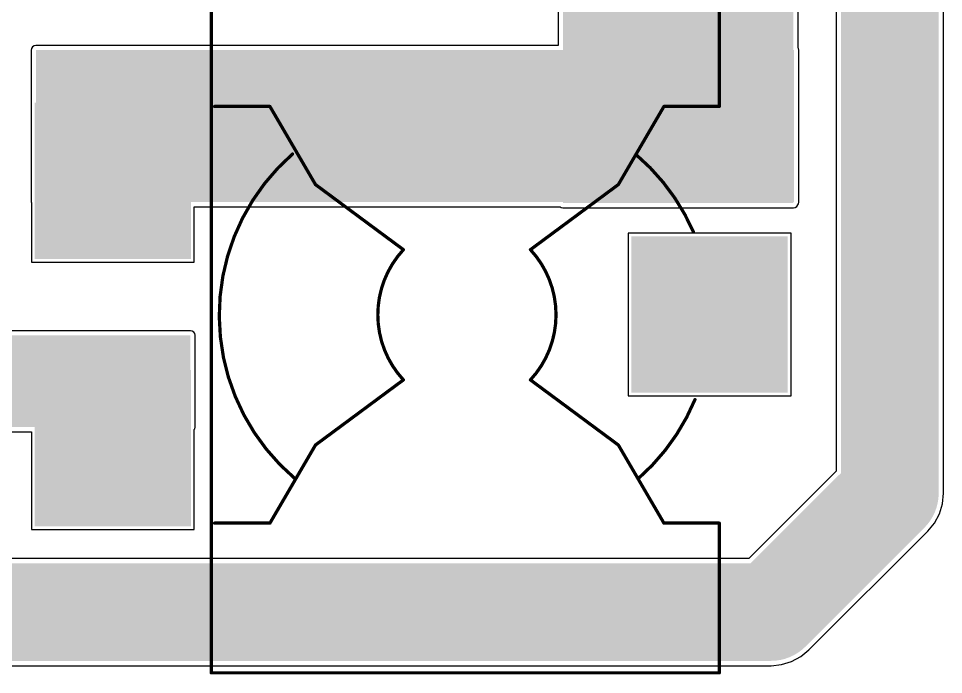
# Model space of a CAD drawing. Header units: millimetres. Extents: x -11 to 156, y -11 to 109.
# Drawn here: x 14.76 to 50.84, y 14 to 39.59 of the extents above; entities that cross this region are included whole.
import ezdxf

# ---------------------------------------------------------------- set-up
doc = ezdxf.new("R2010")
doc.units = ezdxf.units.MM
for name, color, linetype in [('TopLayer', 1, 'Continuous'), ('TopOverlay', 2, 'Continuous'), ('TopPaste', 8, 'Continuous'), ('TopSolder', 216, 'Continuous')]:
    doc.layers.add(name, color=color, linetype=linetype)

# ---------------------------------------------------------------- blocks, each defined once
blk = doc.blocks.new('THC2818_4R7M_65')
at = {"layer": 'TopLayer'}
for points in [[(-3, 14.637), (3, 14.637), (3, 8.638), (-3, 8.638)], [(-8.215, -8.638), (-2.215, -8.638), (-2.215, -14.637), (-8.215, -14.637)], [(2.215, -8.638), (8.215, -8.638), (8.215, -14.637), (2.215, -14.637)]]:
    blk.add_hatch(color=1, dxfattribs=at).paths.add_polyline_path(points)
at = {"layer": 'TopPaste'}
for points in [[(-3, 14.637), (3, 14.637), (3, 8.638), (-3, 8.638)], [(-8.215, -8.638), (-2.215, -8.638), (-2.215, -14.637), (-8.215, -14.637)], [(2.215, -8.638), (8.215, -8.638), (8.215, -14.637), (2.215, -14.637)]]:
    blk.add_hatch(color=8, dxfattribs=at).paths.add_polyline_path(points)
at = {"layer": 'TopSolder'}
for points in [[(-3.051, 14.688), (3.051, 14.688), (3.051, 8.587), (-3.051, 8.587)], [(-8.266, -8.587), (-2.164, -8.587), (-2.164, -14.688), (-8.266, -14.688)], [(2.164, -8.587), (8.266, -8.587), (8.266, -14.688), (2.164, -14.688)]]:
    blk.add_hatch(color=216, dxfattribs=at).paths.add_polyline_path(points)
at = {"layer": 'TopOverlay', "const_width": 0.127}
for points in [[(-8.116, 12.016), (-13.958, 12.016)], [(-13.958, -7.796), (-13.958, 12.016)], [(-8.116, 9.857), (-8.116, 12.016)], [(13.982, 12.016), (8.14, 12.016)], [(8.14, 9.857), (8.14, 12.016)], [(13.982, -7.796), (13.982, 12.016)], [(-5.068, 8.079), (-8.116, 9.857)], [(5.092, 8.079), (8.14, 9.857)], [(-2.528, 4.65), (-5.068, 8.079)], [(2.552, 4.65), (5.092, 8.079)], [(-5.068, -3.733), (-2.528, -0.304)], [(5.092, -3.733), (2.552, -0.304)], [(-8.116, -5.511), (-5.068, -3.733)], [(8.14, -5.511), (5.092, -3.733)], [(-8.116, -7.67), (-8.116, -5.511)], [(8.14, -7.67), (8.14, -5.511)], [(13.982, -7.796), (-13.958, -7.796)]]:
    blk.add_lwpolyline(points, dxfattribs=at)
at = {"layer": 'TopOverlay', "const_width": 0.0635}
for points in [[(-13.99, 12.016, 1), (-13.926, 12.016, 1)], [(-13.99, 12.016, 1), (-13.926, 12.016, 1)], [(-8.148, 12.016, 1), (-8.084, 12.016, 1)], [(-8.148, 12.016, 1), (-8.084, 12.016, 1)], [(8.108, 12.016, 1), (8.172, 12.016, 1)], [(8.108, 12.016, 1), (8.172, 12.016, 1)], [(13.95, 12.016, 1), (14.014, 12.016, 1)], [(13.95, 12.016, 1), (14.014, 12.016, 1)], [(-3.254, 11.007, 1), (-3.19, 11.007, 1)], [(3.289, 11.068, 1), (3.352, 11.068, 1)], [(-8.148, 9.857, 1), (-8.084, 9.857, 1)], [(-8.148, 9.857, 1), (-8.084, 9.857, 1)], [(8.108, 9.857, 1), (8.172, 9.857, 1)], [(8.108, 9.857, 1), (8.172, 9.857, 1)], [(-6.274, 8.765, 1), (-6.21, 8.765, 1)], [(6.379, 8.848, 1), (6.442, 8.848, 1)], [(-5.1, 8.079, 1), (-5.036, 8.079, 1)], [(-5.1, 8.079, 1), (-5.036, 8.079, 1)], [(5.06, 8.079, 1), (5.124, 8.079, 1)], [(5.06, 8.079, 1), (5.124, 8.079, 1)], [(-2.56, 4.65, 1), (-2.496, 4.65, 1)], [(-2.56, 4.65, 1), (-2.497, 4.65, 1)], [(2.52, 4.65, 1), (2.584, 4.65, 1)], [(2.52, 4.65, 1), (2.584, 4.65, 1)], [(-2.56, -0.304, 1), (-2.496, -0.304, 1)], [(-2.56, -0.304, 1), (-2.496, -0.304, 1)], [(2.52, -0.304, 1), (2.584, -0.304, 1)], [(2.52, -0.304, 1), (2.584, -0.304, 1)], [(-5.1, -3.733, 1), (-5.036, -3.733, 1)], [(-5.1, -3.733, 1), (-5.036, -3.733, 1)], [(5.06, -3.733, 1), (5.124, -3.733, 1)], [(5.06, -3.733, 1), (5.124, -3.733, 1)], [(-6.292, -4.63, 1), (-6.228, -4.63, 1)], [(6.361, -4.546, 1), (6.424, -4.546, 1)], [(-8.148, -5.511, 1), (-8.084, -5.511, 1)], [(-8.148, -5.511, 1), (-8.084, -5.511, 1)], [(8.108, -5.511, 1), (8.172, -5.511, 1)], [(8.108, -5.511, 1), (8.172, -5.511, 1)], [(-13.99, -7.796, 1), (-13.926, -7.796, 1)], [(-13.99, -7.796, 1), (-13.926, -7.796, 1)], [(-8.148, -7.67, 1), (-8.084, -7.67, 1)], [(8.108, -7.67, 1), (8.172, -7.67, 1)], [(13.95, -7.796, 1), (14.014, -7.796, 1)], [(13.95, -7.796, 1), (14.014, -7.796, 1)]]:
    blk.add_lwpolyline(points, format="xyb", close=True, dxfattribs=at)
at = {"layer": 'TopOverlay', "const_width": 0.127}
for points in [[(-6.242, 8.765, -0.114046), (-3.222, 11.007)], [(3.32, 11.068, -0.11539), (6.411, 8.848)], [(-2.528, 4.65, -0.393049), (2.552, 4.65)], [(2.552, -0.304, -0.393049), (-2.528, -0.304)], [(6.393, -4.546, -0.458168), (-6.26, -4.63)]]:
    blk.add_lwpolyline(points, format="xyb", dxfattribs=at)

msp = doc.modelspace()

# ---------------------------------------------------------------- hatches: boundary and pattern name
at = {"layer": 'TopLayer'}
for points in [[(35.992, 32.385), (44.983, 32.385), (44.983, 67.869), (35.992, 67.869)], [(45.009, 38.354), (15.436, 38.354), (15.436, 32.426), (45.009, 32.426)], [(12.243, 23.647), (21.463, 23.647), (21.463, 27.229), (12.243, 27.229)]]:
    msp.add_hatch(color=1, dxfattribs=at).paths.add_polyline_path(points)

# ---------------------------------------------------------------- linework, layer by layer
for p, q in [((50.835, 21.069), (50.835, 68.91)), ((35.811, 67.869), (35.811, 38.535)), ((45.165, 38.441), (45.165, 67.869)), ((46.65, 68.043), (46.65, 21.935)), ((15.268, 38.423), (15.254, 38.354)), ((15.254, 38.354), (15.254, 32.426)), ((15.307, 38.482), (15.268, 38.423)), ((15.366, 38.521), (15.307, 38.482)), ((15.436, 38.535), (15.366, 38.521)), ((35.811, 38.535), (15.436, 38.535)), ((45.176, 38.423), (45.165, 38.441)), ((45.19, 38.354), (45.176, 38.423)), ((45.19, 32.426), (45.19, 38.354)), ((15.254, 32.426), (15.258, 32.405)), ((15.258, 32.405), (15.258, 30.079)), ((21.614, 30.079), (21.614, 32.244)), ((21.614, 32.244), (35.882, 32.244)), ((35.882, 32.244), (35.922, 32.218)), ((35.922, 32.218), (35.992, 32.204)), ((35.992, 32.204), (44.983, 32.204)), ((44.983, 32.204), (45.053, 32.218)), ((45.053, 32.218), (45.112, 32.257)), ((45.112, 32.257), (45.151, 32.316)), ((45.151, 32.316), (45.152, 32.319)), ((45.152, 32.319), (45.176, 32.356)), ((45.176, 32.356), (45.19, 32.426)), ((44.889, 31.219), (38.533, 31.219)), ((38.533, 31.219), (38.533, 24.864)), ((44.889, 24.864), (44.889, 31.219)), ((15.258, 30.079), (21.614, 30.079)), ((21.463, 27.41), (13.391, 27.41)), ((21.532, 27.396), (21.463, 27.41)), ((21.591, 27.357), (21.532, 27.396)), ((21.63, 27.298), (21.591, 27.357)), ((21.644, 27.229), (21.63, 27.298)), ((21.644, 23.647), (21.644, 27.229)), ((38.533, 24.864), (44.889, 24.864)), ((14.259, 23.466), (15.258, 23.466)), ((15.258, 23.466), (15.258, 19.649)), ((21.614, 23.553), (21.63, 23.578)), ((21.614, 19.649), (21.614, 23.553)), ((21.63, 23.578), (21.644, 23.647)), ((46.65, 21.935), (43.241, 18.527)), ((50.795, 20.66), (50.835, 21.069)), ((50.676, 20.268), (50.795, 20.66)), ((50.483, 19.906), (50.676, 20.268)), ((50.222, 19.589), (50.483, 19.906)), ((15.258, 19.649), (21.614, 19.649)), ((45.588, 14.954), (50.222, 19.589)), ((43.241, 18.527), (10.798, 18.527)), ((45.271, 14.694), (45.588, 14.954)), ((44.516, 14.381), (44.909, 14.5)), ((44.909, 14.5), (45.271, 14.694)), ((9.931, 14.341), (44.108, 14.341)), ((44.108, 14.341), (44.516, 14.381))]:
    msp.add_line(p, q, dxfattribs=at)
for points, const_width in [([(48.743, 21.069), (48.743, 68.91)], 3.81), ([(13.219, 24.663), (16.599, 24.663)], 1.27), ([(16.599, 24.663), (18.436, 22.827)], 1.27), ([(44.108, 16.434), (48.743, 21.069)], 3.81), ([(9.931, 16.434), (44.108, 16.434)], 3.81)]:
    msp.add_lwpolyline(points, dxfattribs=dict(at, const_width=const_width))
for points, const_width in [([(16.282, 24.663, 1), (16.917, 24.663, 1)], 0.635), ([(16.282, 24.663, 1), (16.917, 24.663, 1)], 0.635), ([(18.119, 22.827, 1), (18.754, 22.827, 1)], 0.635), ([(47.79, 21.069, 1), (49.695, 21.069, 1)], 1.905), ([(47.79, 21.069, 1), (49.695, 21.069, 1)], 1.905), ([(43.155, 16.434, 1), (45.06, 16.434, 1)], 1.905), ([(43.155, 16.434, 1), (45.06, 16.434, 1)], 1.905)]:
    msp.add_lwpolyline(points, format="xyb", close=True, dxfattribs=dict(at, const_width=const_width))

# ---------------------------------------------------------------- block references
at = {"rotation": 270}
msp.add_blockref('THC2818_4R7M_65', (30.074, 28.042), dxfattribs=at)

doc.saveas('drawing.dxf')
